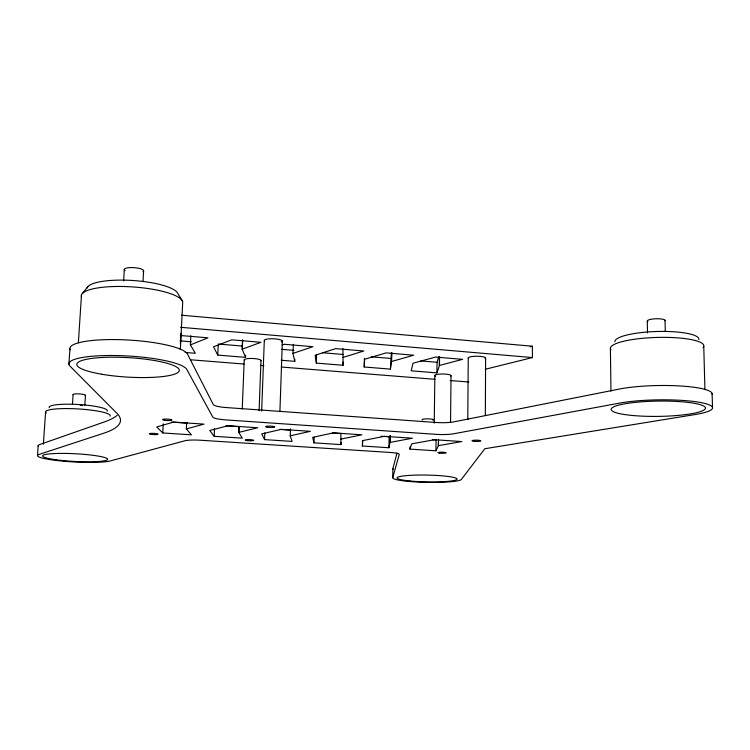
<?xml version="1.0" encoding="UTF-8"?>
<svg xmlns="http://www.w3.org/2000/svg" width="750" height="750" viewBox="0 0 750 750"><rect width="100%" height="100%" fill="white"/><g stroke="black" fill="none" stroke-linecap="round" stroke-linejoin="round"><path stroke-width="1.12" d="M485.334 415.5L485.625 358.294M467.775 419.681L468.253 357.825M450.553 422.409L451.031 375.797M434.25 423.122L434.859 375.356M409.969 446.925L409.941 449.109L435.947 450.806L436.078 439.959L432.694 439.725M436.903 372.9L439.472 365.447L462.572 359.344L435.534 357.056L412.997 363.253L411.197 370.809L436.903 372.9L437.034 362.288L438.769 356.803M435.947 450.806L438.375 445.669L438.441 440.081M439.331 365.512L439.434 356.784M438.375 445.669L438.581 440.034M439.472 365.447L439.575 356.709M362.531 440.503L362.4 446.006L388.922 447.741L389.128 436.791L381.066 436.247M364.416 358.387L364.209 366.994L390.422 369.122L391.388 352.8M388.922 447.741L389.953 442.453L390.066 435.656M390.422 369.122L391.481 361.566L391.641 352.697M389.953 442.453L390.225 435.628M391.481 361.566L391.791 352.659M392.719 477.684L399.262 454.472A13.875 1.837 1.3 0 0 389.419 452.4L200.597 440.241A14.231 1.941 2.4 0 0 184.987 440.747L110.297 460.931A37.622 4.453 3 0 1 62.934 461.166A37.622 4.453 3 0 1 39.188 454.387L101.737 433.875A318.9 44.681 4.9 0 0 115.95 412.35L70.041 366.169A59.203 11.241 3.4 0 1 119.025 355.613A59.203 11.241 3.4 0 1 186.769 369.384L212.766 417.066A16.256 2.55 2.3 0 0 226.2 419.925L435.384 434.297A15.844 2.372 0.8 0 0 453.9 433.734L619.425 403.134A54.019 8.766 -0.8 0 1 697.125 401.925A54.019 8.766 -0.8 0 1 694.931 414.572L484.828 448.725L461.344 479.466A34.388 3.909 1.1 0 1 425.072 482.334A34.388 3.909 1.1 0 1 392.719 477.684L392.887 468.544L397.059 452.869M340.566 439.181L361.894 434.803L333.384 432.872L312.703 437.325L313.95 442.847L340.988 444.609L340.847 433.425M342.703 357.525L363.825 350.991L335.681 348.619L315.178 355.247L316.341 363.103L343.05 365.278L342.938 348.637M340.988 444.609L341.044 442.397M343.05 365.278L343.134 362.034M313.95 442.847L314.119 437.288M316.341 363.103L316.603 354.422M290.194 435.834L310.35 431.316L281.25 429.347L261.722 433.903L264.553 439.613L292.116 441.412L290.194 435.834L290.531 428.869M281.147 360.244L294.769 361.35L292.95 353.4L293.353 344.334M294.769 361.35L294.834 359.175M279.909 411.572L282.375 340.997M259.088 410.625L261 360.422M261.647 411.066L264.309 340.509M264.553 439.613L264.797 432.891M364.209 366.994L364.631 359.241L386.119 352.875L413.7 355.209L391.631 361.472M238.791 432.422L239.025 426.619L238.791 432.422L242.278 438.159L214.162 436.322L209.775 430.491L228.009 425.756L257.719 427.762L238.884 432.347M242.194 349.2L260.981 342.309L231.656 339.834L213.544 346.828L217.772 355.097L245.541 357.356L242.194 349.2L242.559 340.144M242.287 349.106L242.653 340.041M242.241 408.994L244.228 359.972M245.541 357.356L245.625 355.153M214.162 436.322L214.519 428.4M217.772 355.097L218.212 345.15M362.4 446.006L362.775 440.578L384.469 436.322L412.397 438.216L390.094 442.397M186.328 428.934L203.981 424.125L173.634 422.081L156.713 426.966L162.769 432.966L191.447 434.841L186.328 428.934L186.713 422.475M185.147 352.444L195.338 353.278L190.397 344.916L190.847 335.766M180.394 343.978L180.919 333.534M180.356 349.397L182.691 302.644A50.794 12.281 3.9 0 0 131.016 286.819A50.794 12.281 3.9 0 0 81.422 296.7M162.769 432.966L163.238 423.825M143.016 281.541L143.597 271.153M123.647 280.884L124.331 269.297M84.834 405.188L85.453 395.372M68.906 364.153L69.919 348.797M72.45 404.325L73.087 394.491M78.366 342.825L81.469 295.078M37.5 455.466L38.184 445.631M43.369 444.178L45.6 411.75M409.941 449.109L411.722 443.841L434.494 439.716L461.859 441.562L438.516 445.622M190.397 344.916L207.947 337.828L180.309 335.494M82.397 293.522L87.938 286.575M292.95 353.4L312.928 346.697L284.203 344.269L282.066 345.019M530.147 346.809L532.388 346.228L532.406 357.572L485.241 369.272M171.375 422.081L187.406 423.159M225.891 425.766L239.362 426.675M279.872 429.413L290.194 430.106M332.278 432.947L341.269 433.556M190.491 359.766L244.059 364.05M260.372 365.353L263.859 365.625M281.334 367.022L435.056 379.312M450.197 380.522L468.834 382.013M180.037 340.856L191.344 341.794M218.259 344.044L242.513 346.069M281.531 349.322L293.991 350.363M322.462 352.734L343.331 354.478M371.288 356.812L390.619 358.425M420.703 360.928L437.034 362.288M180.656 327.3L532.406 357.572M181.444 315.197L532.388 346.228M182.391 301.012L177.759 293.4A45.656 11.297 3.9 0 0 131.644 280.416A45.656 11.297 3.9 0 0 87.084 288M712.116 393.553L712.5 407.512M703.762 346.284L704.925 389.625M665.034 320.259L665.269 331.341M647.288 321.319L647.503 332.991M610.406 348.6L610.959 391.181M435.591 376.163A8.119 1.566 0.6 0 1 442.622 373.997A8.119 1.566 0.6 0 1 450.553 376.191M80.184 405.225A25.387 3.938 3.4 0 1 82.416 405.403M46.322 413.072A32.4 4.903 3.4 0 1 75.928 408.816A32.4 4.903 3.4 0 1 110.109 416.137M49.266 407.719A29.137 4.519 3.4 0 1 78.384 404.503A29.137 4.519 3.4 0 1 107.213 411.112M73.191 394.762A6.216 1.031 3.5 0 1 79.716 393.919A6.216 1.031 3.5 0 1 85.125 395.616M264.731 341.034A9.047 1.978 2.2 0 1 274.144 338.803A9.047 1.978 2.2 0 1 281.325 341.953M610.95 349.828A46.725 9.675 -1.6 0 1 657.506 337.425A46.725 9.675 -1.6 0 1 703.106 347.569M614.897 341.766A42.009 8.906 -1.7 0 1 657.197 331.491A42.009 8.906 -1.7 0 1 698.841 339.581M647.888 321.816A8.944 2.025 -1.9 0 1 655.05 318.806A8.944 2.025 -1.9 0 1 664.997 320.794M244.65 360.422A8.409 1.697 2.3 0 1 252.131 358.472A8.409 1.697 2.3 0 1 260.822 360.863M125.109 270.666A9.722 2.569 4.1 0 1 133.791 267.619A9.722 2.569 4.1 0 1 142.978 271.762M468.3 358.294A8.747 1.809 0.2 0 1 477.966 356.259A8.747 1.809 0.2 0 1 485.053 358.744M422.409 419.972A5.728 0.909 0.9 0 1 428.147 418.847A5.728 0.909 0.9 0 1 432.947 420.225M38.503 446.475A37.575 4.725 3.1 0 1 39.872 444.488L102.412 422.616A318.272 47.353 5.1 0 0 117.15 415.35M70.266 349.866A59.072 11.906 3.5 0 1 122.513 339.75A59.072 11.906 3.5 0 1 187.519 354.131L213.319 404.597A16.228 2.7 2.4 0 0 226.725 407.597L435.534 422.447A15.825 2.513 0.8 0 0 454.022 421.819L619.219 389.081A53.906 9.291 -1 0 1 679.519 385.922A53.906 9.291 -1 0 1 712.078 394.369M393.216 469.266A34.35 4.144 1.1 0 1 392.887 468.544M439.697 453.15A4.088 0.544 0.9 0 0 446.137 452.859A4.088 0.544 0.9 0 0 440.363 452.213A4.088 0.544 0.9 0 0 439.697 453.15M151.088 434.353A4.341 0.609 2.7 0 0 158.034 434.269A4.341 0.609 2.7 0 0 152.072 433.35A4.341 0.609 2.7 0 0 151.088 434.353M56.325 459.797A32.606 3.863 3 0 0 107.522 459.619A32.606 3.863 3 0 0 61.444 453.394A32.606 3.863 3 0 0 56.325 459.797M267.122 427.181A4.566 0.684 2 0 0 274.659 427.087A4.566 0.684 2 0 0 268.856 426.075A4.566 0.684 2 0 0 267.122 427.181M164.372 420.216A4.688 0.713 2.7 0 0 171.9 420.103A4.688 0.713 2.7 0 0 165.516 419.044A4.688 0.713 2.7 0 0 164.372 420.216M633.028 415.538A47.147 7.65 -0.8 0 0 705.431 408.366A47.147 7.65 -0.8 0 0 636.534 402.244A47.147 7.65 -0.8 0 0 633.028 415.538M246.647 440.559A4.237 0.591 2.1 0 0 253.612 440.484A4.237 0.591 2.1 0 0 248.147 439.603A4.237 0.591 2.1 0 0 246.647 440.559M101.756 374.241A51.3 9.731 3.4 0 0 179.306 370.434A51.3 9.731 3.4 0 0 103.228 357.431A51.3 9.731 3.4 0 0 101.756 374.241M473.756 441.262A4.406 0.628 0.7 0 0 480.778 440.916A4.406 0.628 0.7 0 0 474.675 440.194A4.406 0.628 0.7 0 0 473.756 441.262M409.978 480.975A30.028 3.413 1.1 0 0 456.984 479.353A30.028 3.413 1.1 0 0 414.234 475.162A30.028 3.413 1.1 0 0 409.978 480.975"/></g></svg>
